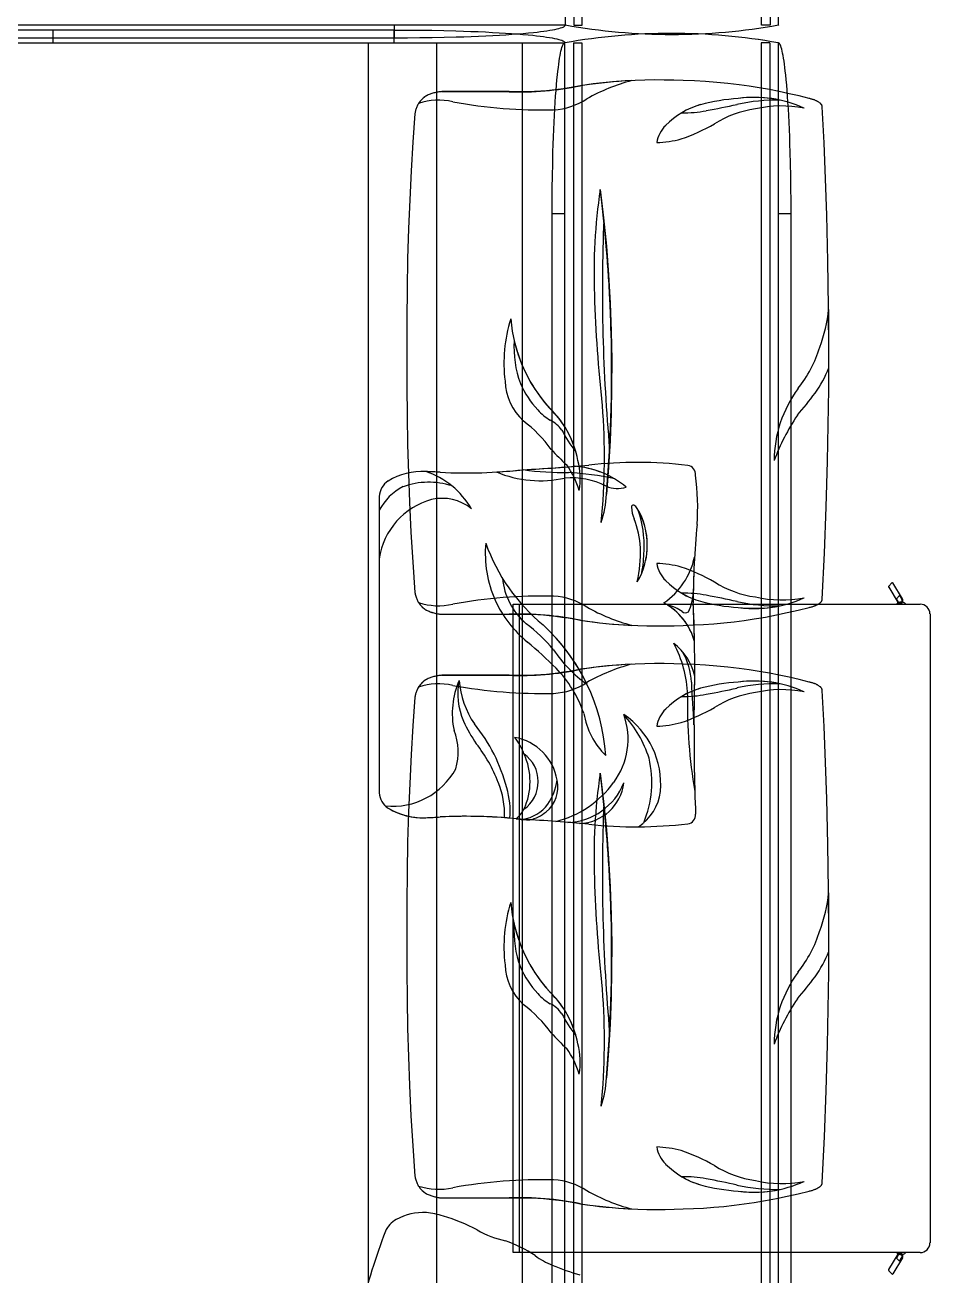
# Model space of a CAD drawing. Extents: x -120222 to -41942, y -19134 to 30932.
# Drawn here: x -96668 to -95607, y 5950 to 7415 of the extents above; entities that cross this region are included whole.
import ezdxf

# ---------------------------------------------------------------- set-up
doc = ezdxf.new("R2010")
doc.units = 0
doc.header["$LTSCALE"] = 150
doc.header["$MEASUREMENT"] = 0
doc.layers.get('0').update_dxf_attribs({"linetype": 'CONTINUOUS'})
doc.layers.add('_____', color=7, linetype='CONTINUOUS')

# ---------------------------------------------------------------- blocks, each defined once
blk = doc.blocks.new('____-463')
at = {"color": 1, "linetype": 'Continuous'}
for p, q in [((-102469.7, 3666.6), (-102469.7, 2866.6)), ((-102459.7, 3666.6), (-102459.7, 2866.6)), ((-102449.7, 2866.6), (-102449.7, 3666.6)), ((-102239.7, 2866.6), (-102239.7, 3666.6)), ((-102229.7, 3666.6), (-102229.7, 2866.6)), ((-102219.7, 2866.6), (-102219.7, 3666.6)), ((-102469.7, 2866.6), (-104569.7, 2866.6)), ((-102670.1, 2860.7), (-103070.1, 2860.7)), ((-103070.1, 2860.7), (-103070.1, 2845.7)), ((-102670.1, 2845.7), (-102670.1, 2860.7)), ((-102669.7, 2851.6), (-102669.7, 2866.6)), ((-102459.7, 2866.6), (-102449.7, 2866.6)), ((-102229.7, 2866.6), (-102239.7, 2866.6)), ((-104369.7, 2851.6), (-102669.7, 2851.6)), ((-103270.1, 2845.7), (-102470.1, 2845.7)), ((-102700.1, 745.7), (-102700.1, 2845.7)), ((-102700.1, 2845.7), (-102470.1, 2845.7)), ((-102620.1, 745.7), (-102620.1, 2845.7)), ((-102520.1, 2845.7), (-102520.1, 745.7)), ((-102470.1, 495.7), (-102470.1, 2845.7)), ((-102460.1, 2845.7), (-102460.1, 495.7)), ((-102460.1, 2845.7), (-102450.1, 2845.7)), ((-102450.1, 2845.7), (-102450.1, 495.7)), ((-102230.1, 2845.7), (-102240.1, 2845.7)), ((-102240.1, 2845.7), (-102240.1, 495.7)), ((-102230.1, 2845.7), (-102230.1, 495.7)), ((-102220.1, 2845.7), (-102220.1, 495.7)), ((-102614.5, 2788.5), (-102535.3, 2788.5)), ((-102485.1, 945.7), (-102485.1, 2645.7)), ((-102485.1, 2645.7), (-102470.1, 2645.7)), ((-102220.1, 2645.7), (-102205.1, 2645.7)), ((-102205.1, 695.7), (-102205.1, 2645.7)), ((-102161, 2533.3), (-102161, 2533.3)), ((-102160.8, 2464.7), (-102160.8, 2464.7)), ((-102197.7, 2409.1), (-102197.7, 2409.1)), ((-102633.2, 2343.2), (-102633.2, 2343.2)), ((-102687.8, 2314.1), (-102687.8, 1966.6)), ((-102318.2, 2242.8), (-102318.2, 2242.8)), ((-102086.8, 2212.7), (-102090.5, 2209)), ((-102074.6, 2194), (-102085.8, 2212.6)), ((-102319.6, 2201.6), (-102319.6, 2201.6)), ((-102090.7, 2208.4), (-102090.7, 2208.2)), ((-102090.6, 2207.6), (-102079.6, 2189.4)), ((-102090.6, 2207.6), (-102090.6, 2207.6)), ((-102090.5, 2209), (-102090.5, 2209)), ((-102081.5, 2194.1), (-102077.9, 2197.8)), ((-102077.9, 2197.8), (-102075.3, 2193.5)), ((-102530.6, 1427.7), (-102530.6, 2187.7)), ((-102530.6, 2187.7), (-102523.2, 2187.7)), ((-102523.2, 1427.7), (-102523.2, 2187.7)), ((-102523.2, 2187.7), (-102053.7, 2187.7)), ((-102079, 2190), (-102081.5, 2194.1)), ((-102075.7, 2189.9), (-102075.9, 2189.7)), ((-102075.4, 2188.9), (-102075.1, 2189.2)), ((-102614.5, 2175.9), (-102535.3, 2175.9)), ((-102259.7, 2182.9), (-102237.9, 2182.9)), ((-102042.2, 2176.3), (-102042.2, 1439.1)), ((-102614.5, 2104.4), (-102535.3, 2104.4)), ((-102680.4, 1951.2), (-102680, 1950.8)), ((-102680, 1950.8), (-102678.3, 1949.4)), ((-102678.3, 1949.4), (-102677.3, 1948.6)), ((-102677.3, 1948.6), (-102674.9, 1947.3)), ((-102674.9, 1947.3), (-102671.9, 1945.7)), ((-102671.9, 1945.7), (-102668.3, 1944)), ((-102668.3, 1944), (-102664.2, 1942.4)), ((-102664.2, 1942.4), (-102661, 1941.3)), ((-102661, 1941.3), (-102658.2, 1940.5)), ((-102658.2, 1940.5), (-102656, 1939.9)), ((-102656, 1939.9), (-102653.3, 1939.2)), ((-102653.3, 1939.2), (-102649.6, 1938.5)), ((-102649.6, 1938.5), (-102645.8, 1938)), ((-102645.8, 1938), (-102643.2, 1937.7)), ((-102643.2, 1937.7), (-102640.3, 1937.5)), ((-102640.3, 1937.5), (-102637.8, 1937.4)), ((-102637.8, 1937.4), (-102633.2, 1937.5)), ((-102616.1, 1938.3), (-102616.1, 1938.3)), ((-102160.8, 1780.7), (-102160.8, 1780.7)), ((-102197.7, 1725.1), (-102197.7, 1725.1)), ((-102042.2, 1600.7), (-102042.2, 1563.3)), ((-102614.5, 1491.8), (-102535.3, 1491.8)), ((-102523.2, 1427.7), (-102530.6, 1427.7)), ((-102053.7, 1427.7), (-102523.2, 1427.7)), ((-102090.6, 1407.8), (-102079.6, 1426)), ((-102074.6, 1421.4), (-102085.8, 1402.8)), ((-102079, 1425.4), (-102081.5, 1421.3)), ((-102081.5, 1421.3), (-102077.9, 1417.6)), ((-102077.9, 1417.6), (-102075.3, 1421.9)), ((-102075.7, 1425.5), (-102075.9, 1425.7)), ((-102075.4, 1426.5), (-102075.1, 1426.2)), ((-102090.7, 1407), (-102090.7, 1407.2)), ((-102086.8, 1402.7), (-102090.5, 1406.4)), ((-102090.5, 1406.4), (-102090.5, 1406.4))]:
    blk.add_line(p, q, dxfattribs=at)
for points in [[(-102470.2, 2866.7, 0), (-102469.7, 2866.6, 0)], [(-102219.2, 2866.7, 0), (-102219.7, 2866.6, 0)], [(-103070.1, 2860.7, 0), (-103085, 2860.7, 0), (-103099.7, 2860.6, 0), (-103114.1, 2860.4, 0)], [(-102670.1, 2860.7, 0), (-102655.1, 2860.7, 0), (-102640.4, 2860.6, 0), (-102626, 2860.4, 0), (-102611.8, 2860.1, 0), (-102598, 2859.7, 0), (-102589.1, 2859.5, 0), (-102580.3, 2859.1, 0), (-102571.7, 2858.8, 0), (-102563.2, 2858.4, 0), (-102555, 2858, 0), (-102547.2, 2857.6, 0), (-102539.8, 2857.1, 0), (-102532.6, 2856.6, 0), (-102525.9, 2856.1, 0), (-102519.4, 2855.6, 0), (-102513.3, 2855.1, 0), (-102507.5, 2854.5, 0), (-102503.2, 2854, 0), (-102499, 2853.5, 0), (-102495.2, 2853, 0), (-102491.5, 2852.5, 0), (-102488.2, 2852, 0), (-102485.1, 2851.5, 0), (-102482.3, 2850.9, 0), (-102479.7, 2850.4, 0), (-102477.4, 2849.8, 0), (-102475.5, 2849.2, 0), (-102473.8, 2848.7, 0), (-102472.7, 2848.2, 0), (-102471.7, 2847.7, 0), (-102471, 2847.2, 0), (-102470.5, 2846.7, 0), (-102470.2, 2846.2, 0), (-102470.1, 2845.7, 0)], [(-102669.7, 2851.6, 0), (-102654.7, 2851.6, 0), (-102640, 2851.8, 0), (-102625.6, 2852, 0), (-102611.5, 2852.2, 0), (-102597.6, 2852.6, 0), (-102588.7, 2852.9, 0), (-102580, 2853.2, 0), (-102571.3, 2853.5, 0), (-102562.8, 2853.9, 0), (-102554.7, 2854.3, 0), (-102546.9, 2854.8, 0), (-102539.4, 2855.2, 0), (-102532.3, 2855.7, 0), (-102525.5, 2856.2, 0), (-102519, 2856.7, 0), (-102512.9, 2857.3, 0), (-102507.1, 2857.9, 0), (-102502.8, 2858.3, 0), (-102498.7, 2858.8, 0), (-102494.8, 2859.3, 0), (-102491.2, 2859.8, 0), (-102487.8, 2860.4, 0), (-102484.8, 2860.9, 0), (-102481.9, 2861.4, 0), (-102479.3, 2862, 0), (-102477.1, 2862.5, 0), (-102475.1, 2863.1, 0), (-102473.5, 2863.7, 0), (-102472.3, 2864.1, 0), (-102471.4, 2864.6, 0), (-102470.6, 2865.1, 0), (-102470.1, 2865.6, 0), (-102469.8, 2866.1, 0), (-102469.7, 2866.6, 0)], [(-102485.1, 2645.7, 0), (-102485, 2660.7, 0), (-102484.9, 2675.4, 0), (-102484.7, 2689.8, 0), (-102484.4, 2704, 0), (-102484.1, 2717.8, 0), (-102483.8, 2726.7, 0), (-102483.5, 2735.5, 0), (-102483.1, 2744.1, 0), (-102482.7, 2752.6, 0), (-102482.3, 2760.7, 0), (-102481.9, 2768.5, 0), (-102481.4, 2776, 0), (-102481, 2783.1, 0), (-102480.5, 2789.9, 0), (-102479.9, 2796.4, 0), (-102479.4, 2802.5, 0), (-102478.8, 2808.3, 0), (-102478.3, 2812.6, 0), (-102477.8, 2816.7, 0), (-102477.3, 2820.6, 0), (-102476.8, 2824.3, 0), (-102476.3, 2827.6, 0), (-102475.8, 2830.7, 0), (-102475.2, 2833.5, 0), (-102474.7, 2836.1, 0), (-102474.1, 2838.4, 0), (-102473.6, 2840.3, 0), (-102473, 2842, 0), (-102472.5, 2843.1, 0), (-102472, 2844.1, 0), (-102471.5, 2844.8, 0), (-102471, 2845.3, 0), (-102470.6, 2845.6, 0), (-102470.1, 2845.7, 0)], [(-102205.1, 2645.7, 0), (-102205.1, 2660.7, 0), (-102205.2, 2675.4, 0), (-102205.4, 2689.8, 0), (-102205.7, 2704, 0), (-102206.1, 2717.8, 0), (-102206.3, 2726.7, 0), (-102206.6, 2735.5, 0), (-102207, 2744.1, 0), (-102207.4, 2752.6, 0), (-102207.8, 2760.7, 0), (-102208.2, 2768.5, 0), (-102208.7, 2776, 0), (-102209.1, 2783.1, 0), (-102209.6, 2789.9, 0), (-102210.2, 2796.4, 0), (-102210.7, 2802.5, 0), (-102211.3, 2808.3, 0), (-102211.8, 2812.6, 0), (-102212.3, 2816.7, 0), (-102212.8, 2820.6, 0), (-102213.3, 2824.3, 0), (-102213.8, 2827.6, 0), (-102214.3, 2830.7, 0), (-102214.9, 2833.5, 0), (-102215.4, 2836.1, 0), (-102216, 2838.4, 0), (-102216.5, 2840.3, 0), (-102217.1, 2842, 0), (-102217.6, 2843.1, 0), (-102218.1, 2844.1, 0), (-102218.6, 2844.8, 0), (-102219.1, 2845.3, 0), (-102219.6, 2845.6, 0), (-102220.1, 2845.7, 0)], [(-102331.4, 2801.4, 0), (-102342.6, 2801.9, 0), (-102353.9, 2802.1, 0), (-102365.2, 2802.2, 0), (-102376.5, 2802, 0), (-102387.8, 2801.6, 0), (-102399, 2801, 0), (-102409.6, 2800.3, 0), (-102420.2, 2799.3, 0), (-102430.8, 2798.2, 0), (-102441.4, 2796.9, 0), (-102451.9, 2795.4, 0)], [(-102184, 2780.4, 0), (-102195.5, 2783.4, 0), (-102207.1, 2786.1, 0), (-102218.8, 2788.6, 0), (-102230.5, 2790.9, 0), (-102242.3, 2792.9, 0), (-102254.1, 2794.8, 0), (-102266, 2796.4, 0), (-102279, 2798, 0), (-102292.1, 2799.2, 0), (-102305.2, 2800.2, 0), (-102318.3, 2801, 0), (-102331.4, 2801.4, 0)], [(-102614.5, 2788.5, 0), (-102615.7, 2788.4, 0), (-102616.9, 2788.2, 0), (-102618, 2788.1, 0), (-102619.2, 2787.9, 0), (-102620.3, 2787.7, 0), (-102621.5, 2787.4, 0), (-102622.6, 2787.2, 0), (-102623.7, 2786.9, 0), (-102624.8, 2786.6, 0), (-102626, 2786.2, 0), (-102627.1, 2785.8, 0), (-102628.2, 2785.4, 0), (-102629.3, 2785, 0), (-102630.4, 2784.6, 0), (-102631.5, 2784.1, 0), (-102632.5, 2783.6, 0)], [(-102535.3, 2788.5, 0), (-102579.7, 2788.5, 0), (-102614.5, 2788.5, 0)], [(-102451.9, 2795.4, 0), (-102458.5, 2794.1, 0), (-102465.1, 2793, 0), (-102471.7, 2791.9, 0), (-102478.3, 2791, 0), (-102485, 2790.2, 0), (-102491.7, 2789.6, 0), (-102498.4, 2789.1, 0), (-102505.8, 2788.6, 0), (-102513.2, 2788.4, 0), (-102520.5, 2788.2, 0), (-102527.9, 2788.3, 0), (-102535.3, 2788.5, 0)], [(-102632.5, 2783.6, 0), (-102633.5, 2783, 0), (-102634.4, 2782.4, 0), (-102635.3, 2781.7, 0), (-102636.1, 2781, 0), (-102637, 2780.2, 0), (-102637.8, 2779.4, 0), (-102638.6, 2778.6, 0), (-102639.3, 2777.8, 0), (-102640, 2777, 0), (-102640.6, 2776.1, 0), (-102641.2, 2775.2, 0), (-102641.8, 2774.3, 0), (-102642.4, 2773.4, 0), (-102642.9, 2772.5, 0), (-102643.3, 2771.5, 0), (-102643.8, 2770.6, 0), (-102644.2, 2769.6, 0), (-102644.5, 2768.6, 0), (-102644.8, 2767.6, 0), (-102645.1, 2766.7, 0), (-102645.3, 2765.7, 0), (-102645.5, 2764.8, 0), (-102645.7, 2763.8, 0), (-102645.8, 2762.9, 0)], [(-102168.5, 2770.6, 0), (-102168.5, 2771, 0), (-102168.6, 2771.4, 0), (-102168.7, 2771.8, 0), (-102168.8, 2772.1, 0), (-102168.9, 2772.5, 0), (-102169.1, 2772.9, 0), (-102169.4, 2773.3, 0), (-102169.7, 2773.6, 0), (-102170, 2774, 0), (-102170.3, 2774.4, 0), (-102170.7, 2774.7, 0), (-102171.1, 2775.1, 0), (-102171.6, 2775.5, 0), (-102172.1, 2775.8, 0), (-102172.6, 2776.2, 0), (-102173.2, 2776.5, 0), (-102173.7, 2776.8, 0), (-102174.2, 2777.1, 0), (-102174.7, 2777.4, 0), (-102175.2, 2777.7, 0), (-102175.8, 2777.9, 0), (-102176.4, 2778.2, 0), (-102177, 2778.5, 0), (-102177.7, 2778.7, 0), (-102178.3, 2778.9, 0), (-102179.1, 2779.2, 0), (-102179.8, 2779.4, 0), (-102180.6, 2779.6, 0), (-102181.4, 2779.8, 0), (-102182.2, 2780.1, 0), (-102183.1, 2780.3, 0), (-102184, 2780.4, 0)], [(-102160.8, 2482.2, 0), (-102161.1, 2536, 0), (-102161.9, 2589.9, 0), (-102163.2, 2643.8, 0), (-102164.7, 2686.1, 0), (-102166.4, 2728.4, 0), (-102168.5, 2770.6, 0)], [(-102645.8, 2762.9, 0), (-102648.2, 2729.2, 0), (-102650.3, 2695.5, 0), (-102652, 2661.8, 0), (-102653.4, 2628.1, 0), (-102654.4, 2592.7, 0), (-102655, 2557.3, 0), (-102655.3, 2522, 0)], [(-102428.7, 2673.6, 0), (-102424.8, 2640.4, 0), (-102421.5, 2607.2, 0), (-102419, 2573.9, 0), (-102417, 2540.6, 0), (-102415.8, 2507.3, 0), (-102415.2, 2474, 0), (-102415.3, 2442.5, 0), (-102415.9, 2411.1, 0), (-102417.1, 2379.6, 0), (-102418.9, 2348.1, 0), (-102421.3, 2316.6, 0)], [(-102655.3, 2522, 0), (-102655.3, 2477.4, 0), (-102655.3, 2442.4, 0)], [(-102168.5, 2193.7, 0), (-102165.9, 2247.5, 0), (-102163.8, 2301.4, 0), (-102162.3, 2355.2, 0), (-102161.5, 2397.5, 0), (-102160.9, 2439.9, 0), (-102160.8, 2482.2, 0)], [(-102655.3, 2442.4, 0), (-102655, 2408.6, 0), (-102654.5, 2374.9, 0), (-102653.5, 2341.1, 0), (-102652.2, 2307.4, 0), (-102650.5, 2272.1, 0), (-102648.3, 2236.8, 0), (-102645.8, 2201.5, 0)], [(-102645.8, 2201.5, 0), (-102645.7, 2200.4, 0), (-102645.5, 2199.3, 0), (-102645.2, 2198.2, 0), (-102644.9, 2197.1, 0), (-102644.6, 2196, 0), (-102644.2, 2194.9, 0), (-102643.8, 2193.9, 0), (-102643.4, 2192.9, 0), (-102642.9, 2192, 0), (-102642.4, 2191, 0), (-102641.9, 2190.1, 0), (-102641.3, 2189.2, 0), (-102640.7, 2188.3, 0), (-102640, 2187.5, 0), (-102639.4, 2186.7, 0), (-102638.7, 2185.9, 0), (-102637.9, 2185.1, 0), (-102637.2, 2184.4, 0), (-102636.4, 2183.6, 0), (-102635.7, 2183, 0), (-102634.9, 2182.4, 0), (-102634.1, 2181.8, 0), (-102633.3, 2181.3, 0), (-102632.5, 2180.8, 0)], [(-102331.4, 2162.9, 0), (-102319.5, 2163.4, 0), (-102307.6, 2164, 0), (-102295.7, 2164.8, 0), (-102283.8, 2165.9, 0), (-102271.9, 2167.2, 0), (-102260, 2168.7, 0), (-102248.2, 2170.5, 0), (-102235.2, 2172.6, 0), (-102222.3, 2175.1, 0), (-102209.5, 2177.8, 0), (-102196.7, 2180.7, 0), (-102184, 2183.9, 0)], [(-102184, 2183.9, 0), (-102183, 2184.1, 0), (-102182.1, 2184.3, 0), (-102181.2, 2184.6, 0), (-102180.4, 2184.8, 0), (-102179.6, 2185, 0), (-102178.8, 2185.3, 0), (-102178.1, 2185.5, 0), (-102177.4, 2185.8, 0), (-102176.8, 2186, 0), (-102176.1, 2186.3, 0), (-102175.6, 2186.5, 0), (-102175, 2186.8, 0), (-102174.5, 2187.1, 0), (-102173.9, 2187.4, 0), (-102173.5, 2187.7, 0), (-102173, 2187.9, 0), (-102172.6, 2188.2, 0), (-102172.1, 2188.5, 0), (-102171.8, 2188.8, 0), (-102171.4, 2189.1, 0), (-102170.9, 2189.4, 0), (-102170.5, 2189.8, 0), (-102170.2, 2190.2, 0), (-102169.8, 2190.5, 0), (-102169.5, 2190.9, 0), (-102169.3, 2191.3, 0), (-102169, 2191.7, 0), (-102168.9, 2192, 0), (-102168.7, 2192.3, 0), (-102168.6, 2192.7, 0), (-102168.5, 2193, 0), (-102168.5, 2193.4, 0), (-102168.5, 2193.7, 0)], [(-102632.5, 2180.8, 0), (-102631.5, 2180.3, 0), (-102630.4, 2179.8, 0), (-102629.3, 2179.4, 0), (-102628.2, 2178.9, 0), (-102627.1, 2178.5, 0), (-102626, 2178.2, 0), (-102624.9, 2177.8, 0), (-102623.8, 2177.5, 0), (-102622.7, 2177.2, 0), (-102621.5, 2176.9, 0), (-102620.3, 2176.7, 0), (-102619.2, 2176.5, 0), (-102618, 2176.3, 0), (-102616.9, 2176.1, 0), (-102615.7, 2176, 0), (-102614.5, 2175.9, 0)], [(-102614.5, 2175.9, 0), (-102570.1, 2175.9, 0), (-102535.3, 2175.9, 0)], [(-102535.3, 2175.9, 0), (-102528.6, 2176.1, 0), (-102521.9, 2176.1, 0), (-102515.2, 2176.1, 0), (-102508.5, 2175.9, 0), (-102501.7, 2175.5, 0), (-102495, 2175.1, 0), (-102488.4, 2174.5, 0), (-102481, 2173.7, 0), (-102473.7, 2172.7, 0), (-102466.4, 2171.6, 0), (-102459.1, 2170.4, 0), (-102451.9, 2169, 0)], [(-102451.9, 2169, 0), (-102440.7, 2167.4, 0), (-102429.5, 2166, 0), (-102418.3, 2164.8, 0), (-102407.1, 2163.9, 0), (-102395.8, 2163.1, 0), (-102384.5, 2162.6, 0), (-102373.9, 2162.3, 0), (-102363.3, 2162.2, 0), (-102352.6, 2162.3, 0), (-102342, 2162.5, 0), (-102331.4, 2162.9, 0)], [(-102451.9, 2111.4, 0), (-102458.5, 2110.1, 0), (-102465.1, 2108.9, 0), (-102471.7, 2107.9, 0), (-102478.3, 2107, 0), (-102485, 2106.2, 0), (-102491.7, 2105.5, 0), (-102498.4, 2105, 0), (-102505.8, 2104.6, 0), (-102513.2, 2104.3, 0), (-102520.5, 2104.2, 0), (-102527.9, 2104.2, 0), (-102535.3, 2104.4, 0)], [(-102331.4, 2117.4, 0), (-102342.6, 2117.8, 0), (-102353.9, 2118.1, 0), (-102365.2, 2118.1, 0), (-102376.5, 2118, 0), (-102387.8, 2117.6, 0), (-102399, 2117, 0), (-102409.6, 2116.2, 0), (-102420.2, 2115.3, 0), (-102430.8, 2114.2, 0), (-102441.4, 2112.9, 0), (-102451.9, 2111.4, 0)], [(-102184, 2096.4, 0), (-102195.5, 2099.3, 0), (-102207.1, 2102, 0), (-102218.8, 2104.5, 0), (-102230.5, 2106.8, 0), (-102242.3, 2108.9, 0), (-102254.1, 2110.7, 0), (-102266, 2112.4, 0), (-102279, 2113.9, 0), (-102292.1, 2115.2, 0), (-102305.2, 2116.2, 0), (-102318.3, 2116.9, 0), (-102331.4, 2117.4, 0)], [(-102632.5, 2099.5, 0), (-102633.5, 2098.9, 0), (-102634.4, 2098.3, 0), (-102635.3, 2097.6, 0), (-102636.1, 2096.9, 0), (-102637, 2096.2, 0), (-102637.8, 2095.4, 0), (-102638.6, 2094.5, 0), (-102639.3, 2093.7, 0), (-102640, 2092.9, 0), (-102640.6, 2092.1, 0), (-102641.2, 2091.2, 0), (-102641.8, 2090.3, 0), (-102642.4, 2089.4, 0), (-102642.9, 2088.4, 0), (-102643.3, 2087.5, 0), (-102643.8, 2086.5, 0), (-102644.2, 2085.5, 0), (-102644.5, 2084.5, 0), (-102644.8, 2083.6, 0), (-102645.1, 2082.6, 0), (-102645.3, 2081.7, 0), (-102645.5, 2080.7, 0), (-102645.7, 2079.8, 0), (-102645.8, 2078.8, 0)], [(-102614.5, 2104.4, 0), (-102615.7, 2104.3, 0), (-102616.9, 2104.2, 0), (-102618, 2104, 0), (-102619.2, 2103.8, 0), (-102620.3, 2103.6, 0), (-102621.5, 2103.4, 0), (-102622.6, 2103.1, 0), (-102623.7, 2102.8, 0), (-102624.8, 2102.5, 0), (-102626, 2102.2, 0), (-102627.1, 2101.8, 0), (-102628.2, 2101.4, 0), (-102629.3, 2101, 0), (-102630.4, 2100.5, 0), (-102631.5, 2100, 0), (-102632.5, 2099.5, 0)], [(-102535.3, 2104.4, 0), (-102579.7, 2104.4, 0), (-102614.5, 2104.4, 0)], [(-102168.5, 2086.6, 0), (-102168.5, 2087, 0), (-102168.6, 2087.3, 0), (-102168.7, 2087.7, 0), (-102168.8, 2088.1, 0), (-102168.9, 2088.5, 0), (-102169.1, 2088.8, 0), (-102169.4, 2089.2, 0), (-102169.7, 2089.6, 0), (-102170, 2089.9, 0), (-102170.3, 2090.3, 0), (-102170.7, 2090.7, 0), (-102171.1, 2091, 0), (-102171.6, 2091.4, 0), (-102172.1, 2091.8, 0), (-102172.6, 2092.1, 0), (-102173.2, 2092.5, 0), (-102173.7, 2092.8, 0), (-102174.2, 2093.1, 0), (-102174.7, 2093.3, 0), (-102175.2, 2093.6, 0), (-102175.8, 2093.9, 0), (-102176.4, 2094.2, 0), (-102177, 2094.4, 0), (-102177.7, 2094.7, 0), (-102178.3, 2094.9, 0), (-102179.1, 2095.1, 0), (-102179.8, 2095.4, 0), (-102180.6, 2095.6, 0), (-102181.4, 2095.8, 0), (-102182.2, 2096, 0), (-102183.1, 2096.2, 0), (-102184, 2096.4, 0)], [(-102160.8, 1798.1, 0), (-102161.1, 1852, 0), (-102161.9, 1905.9, 0), (-102163.2, 1959.7, 0), (-102164.7, 2002, 0), (-102166.4, 2044.3, 0), (-102168.5, 2086.6, 0)], [(-102645.8, 2078.8, 0), (-102648.2, 2045.1, 0), (-102650.3, 2011.5, 0), (-102652, 1977.7, 0), (-102653.4, 1944, 0), (-102654.4, 1908.7, 0), (-102655, 1873.3, 0), (-102655.3, 1837.9, 0)], [(-102428.7, 1989.6, 0), (-102424.8, 1956.4, 0), (-102421.5, 1923.1, 0), (-102419, 1889.8, 0), (-102417, 1856.6, 0), (-102415.8, 1823.3, 0), (-102415.2, 1789.9, 0), (-102415.3, 1758.5, 0), (-102415.9, 1727, 0), (-102417.1, 1695.5, 0), (-102418.9, 1664.1, 0), (-102421.3, 1632.5, 0)], [(-102655.3, 1837.9, 0), (-102655.3, 1793.4, 0), (-102655.3, 1758.3, 0)], [(-102168.5, 1509.7, 0), (-102165.9, 1563.5, 0), (-102163.8, 1617.3, 0), (-102162.3, 1671.2, 0), (-102161.5, 1713.5, 0), (-102160.9, 1755.8, 0), (-102160.8, 1798.1, 0)], [(-102655.3, 1758.3, 0), (-102655, 1724.6, 0), (-102654.5, 1690.8, 0), (-102653.5, 1657.1, 0), (-102652.2, 1623.4, 0), (-102650.5, 1588, 0), (-102648.3, 1552.7, 0), (-102645.8, 1517.5, 0)], [(-102645.8, 1517.5, 0), (-102645.7, 1516.4, 0), (-102645.5, 1515.3, 0), (-102645.2, 1514.2, 0), (-102644.9, 1513.1, 0), (-102644.6, 1512, 0), (-102644.2, 1510.9, 0), (-102643.8, 1509.8, 0), (-102643.4, 1508.9, 0), (-102642.9, 1507.9, 0), (-102642.4, 1507, 0), (-102641.9, 1506.1, 0), (-102641.3, 1505.2, 0), (-102640.7, 1504.3, 0), (-102640, 1503.4, 0), (-102639.4, 1502.6, 0), (-102638.7, 1501.8, 0), (-102637.9, 1501, 0), (-102637.2, 1500.3, 0), (-102636.4, 1499.6, 0), (-102635.7, 1499, 0), (-102634.9, 1498.4, 0), (-102634.1, 1497.8, 0), (-102633.3, 1497.2, 0), (-102632.5, 1496.7, 0)], [(-102184, 1499.9, 0), (-102183, 1500.1, 0), (-102182.1, 1500.3, 0), (-102181.2, 1500.5, 0), (-102180.4, 1500.7, 0), (-102179.6, 1501, 0), (-102178.8, 1501.2, 0), (-102178.1, 1501.5, 0), (-102177.4, 1501.7, 0), (-102176.8, 1502, 0), (-102176.1, 1502.2, 0), (-102175.6, 1502.5, 0), (-102175, 1502.8, 0), (-102174.5, 1503, 0), (-102173.9, 1503.3, 0), (-102173.5, 1503.6, 0), (-102173, 1503.9, 0), (-102172.6, 1504.2, 0), (-102172.1, 1504.5, 0), (-102171.8, 1504.7, 0), (-102171.4, 1505, 0), (-102170.9, 1505.4, 0), (-102170.5, 1505.7, 0), (-102170.2, 1506.1, 0), (-102169.8, 1506.5, 0), (-102169.5, 1506.9, 0), (-102169.3, 1507.2, 0), (-102169, 1507.6, 0), (-102168.9, 1507.9, 0), (-102168.7, 1508.3, 0), (-102168.6, 1508.6, 0), (-102168.5, 1509, 0), (-102168.5, 1509.3, 0), (-102168.5, 1509.7, 0)], [(-102632.5, 1496.7, 0), (-102631.5, 1496.2, 0), (-102630.4, 1495.8, 0), (-102629.3, 1495.3, 0), (-102628.2, 1494.9, 0), (-102627.1, 1494.5, 0), (-102626, 1494.1, 0), (-102624.9, 1493.8, 0), (-102623.8, 1493.5, 0), (-102622.7, 1493.2, 0), (-102621.5, 1492.9, 0), (-102620.3, 1492.7, 0), (-102619.2, 1492.4, 0), (-102618, 1492.3, 0), (-102616.9, 1492.1, 0), (-102615.7, 1492, 0), (-102614.5, 1491.8, 0)], [(-102331.4, 1478.9, 0), (-102319.5, 1479.3, 0), (-102307.6, 1479.9, 0), (-102295.7, 1480.8, 0), (-102283.8, 1481.9, 0), (-102271.9, 1483.2, 0), (-102260, 1484.7, 0), (-102248.2, 1486.4, 0), (-102235.2, 1488.6, 0), (-102222.3, 1491, 0), (-102209.5, 1493.7, 0), (-102196.7, 1496.7, 0), (-102184, 1499.9, 0)], [(-102614.5, 1491.8, 0), (-102570.1, 1491.8, 0), (-102535.3, 1491.8, 0)], [(-102535.3, 1491.8, 0), (-102528.6, 1492, 0), (-102521.9, 1492.1, 0), (-102515.2, 1492, 0), (-102508.5, 1491.8, 0), (-102501.7, 1491.5, 0), (-102495, 1491, 0), (-102488.4, 1490.4, 0), (-102481, 1489.6, 0), (-102473.7, 1488.7, 0), (-102466.4, 1487.6, 0), (-102459.1, 1486.3, 0), (-102451.9, 1484.9, 0)], [(-102451.9, 1484.9, 0), (-102440.7, 1483.3, 0), (-102429.5, 1482, 0), (-102418.3, 1480.8, 0), (-102407.1, 1479.8, 0), (-102395.8, 1479.1, 0), (-102384.5, 1478.6, 0), (-102373.9, 1478.3, 0), (-102363.3, 1478.1, 0), (-102352.6, 1478.2, 0), (-102342, 1478.5, 0), (-102331.4, 1478.9, 0)]]:
    blk.add_polyline3d(points, dxfattribs=at)
for centre, radius, start, end in [((-102344.7, 3562.8), 707.3, 259.8213, 280.1787), ((-102344.7, 3562.8), 707.3, 259.8213, 280.1787), ((-102345.1, 2149.5), 707.3, 79.8213, 100.1787), ((-102345.1, 2149.5), 707.3, 79.8214, 100.1786), ((-102361.8, 2199.4), 602.8, 92.8524, 98.5958), ((-102337.2, 2592.3), 216.1, 104.6257, 119.7269), ((-102610.5, 2738.1), 50.6, 94.5384, 115.7891), ((-102522.5, 3139), 350.8, 267.9109, 281.6088), ((-102617.5, 2759.2), 28.6, 121.6086, 147.255), ((-102618.1, 2703.8), 74.7, 77.0582, 108.3028), ((-102496.1, 3360.6), 593.5, 259.7856, 271.2318), ((-102487.5, 2846.4), 79.2, 273.0063, 303.0246), ((-102285.4, 2683.6), 93.3, 105.9294, 135.5684), ((-102285.4, 2683.6), 93.3, 105.9294, 135.5684), ((-102285.1, 2682.9), 94, 105.9894, 120.7306), ((-102250.4, 2544.7), 236.4, 94.0292, 104.8551), ((-102250.4, 2544.7), 236.4, 94.0292, 104.8551), ((-102497.6, 3809.2), 1060.7, 280.4972, 282.4817), ((-102222.1, 2561.5), 217, 88.8653, 102.3273), ((-102248.2, 2639.9), 141.9, 77.6122, 97.6023), ((-102248.2, 2640.2), 141.6, 65.6888, 97.6192), ((-102215.8, 2633.6), 138.1, 79.1689, 102.9898), ((-102330.7, 2899.5), 135.9, 268.9689, 281.158), ((-102229.9, 2647.4), 122, 98.0051, 122.1871), ((-102326.1, 2722.4), 37, 134.4164, 170.1018), ((-102407.9, 2949.5), 228.7, 288.8768, 299.6074), ((-102366.5, 2853.8), 125.1, 271.8341, 285.1292), ((-101786.1, 2576.2), 649.9, 171.3748, 182.292), ((-104121.8, 2460.2), 1706.5, 355.1726, 7.1847), ((-100367.5, 2556.3), 2058.7, 177.7201, 185.2118), ((-104129, 2460), 1713.7, 356.9645, 5.9674), ((-100899.2, 2595.3), 1537, 181.682, 186.52), ((-102365.3, 2470.1), 176.2, 162.829, 186.8486), ((-102356.2, 2537.1), 178, 184.8157, 222.3045), ((-102335.3, 2550.9), 175.2, 339.3564, 354.2376), ((-107062.2, 2482.4), 4901.5, 359.7929, 0.5946), ((-102403.2, 2489.3), 126.6, 176.7475, 199.7755), ((-102355.6, 2537.4), 178.7, 193.2535, 222.2618), ((-102310, 2530.5), 144.6, 321.4318, 343.3737), ((-102289.8, 2515.6), 138.7, 324.512, 338.478), ((-102472.3, 2452.2), 68, 182.5951, 226.816), ((-102412.8, 2496.2), 120.3, 204.4215, 222.2194), ((-102082, 2355.4), 142.9, 143.5218, 179.7537), ((-102673, 2811.4), 622.7, 319.7585, 322.8194), ((-103201.4, 2359.4), 777.6, 354.3924, 4.5289), ((-102452.4, 2460.7), 67.1, 222.5212, 238.466), ((-102565.4, 2335.9), 112.4, 15.8267, 46.3721), ((-102565.2, 2336.1), 112.1, 10.3988, 46.4031), ((-102504.4, 2369.4), 38, 36.0226, 63.6396), ((-101989.9, 2269.2), 250.5, 146.0501, 159.7344), ((-102618.3, 2271.9), 164.2, 36.3544, 52.7145), ((-102362.8, 2445.6), 123.2, 205.8898, 219.9229), ((-102322.3, 2513.3), 218.1, 221.3282, 228.0806), ((-102585.9, 2935.5), 593.9, 267.085, 276.458), ((-102585.9, 2935.5), 593.9, 273.4358, 276.458), ((-102597.2, 3980.9), 1637.4, 272.7348, 275.4364), ((-102597.2, 3980.9), 1637.4, 272.7348, 274.8452), ((-102597.2, 3980.9), 1637.4, 272.7348, 274.8452), ((-102471.4, 2675.8), 333.8, 261.7734, 270.944), ((-102546.7, 2293.9), 97.2, 16.1228, 35.9674), ((-102466.1, 2243.9), 105.7, 50.0897, 86.1404), ((-102466.1, 2243.9), 105.7, 50.0897, 86.1404), ((-102466.1, 2243.9), 105.7, 59.2461, 86.1404), ((-102542.8, 2334.4), 90.6, 351.4311, 13.9827), ((-102386.3, 1839.2), 514.7, 83.2824, 96.2237), ((-102327.3, 2340.1), 10.3, 353.2677, 83.4934), ((-102663.7, 2312.1), 24.2, 124.128, 175.1445), ((-102636.5, 2263.4), 79.9, 87.653, 120.699), ((-102636.5, 2263.4), 79.9, 87.653, 120.699), ((-102629.8, 2242.1), 88.6, 71.9915, 109.8007), ((-102663.7, 2251.1), 97, 30.0912, 71.7051), ((-102663.7, 2251.1), 97, 30.0912, 71.7051), ((-102689.4, 1024.5), 1319.9, 86.8174, 87.5596), ((-102663.7, 2251.1), 97, 50.8982, 71.7051), ((-102499, 2465.8), 133.4, 247.3543, 282.3725), ((-102462.6, 2246.4), 89.5, 62.8819, 94.953), ((-102485.2, 1994.6), 347.9, 77.8536, 86.8101), ((-102593.9, 2301.4), 279.4, 355.8479, 7.7212), ((-102629.4, 2266.8), 66.1, 117.3988, 151.9663), ((-102558.7, 2325), 137.6, 342.3907, 356.4995), ((-102408.6, 2359.2), 35.8, 248.2643, 286.8445), ((-102603.5, 2228.4), 85.2, 105.551, 171.4631), ((-102614.1, 2257), 54.8, 51.1291, 102.9095), ((-102390, 2302), 1.97, 74.6505, 197.6878), ((-102359.8, 2301.3), 32.1, 179.9108, 204.9684), ((-102392.8, 2296), 8.56, 27.7639, 67.1451), ((-102492.6, 2247.4), 111.3, 3.285, 21.2726), ((-102458.2, 2257), 84.7, 329.5002, 30.4998), ((-102458.2, 2257), 84.7, 329.5002, 30.4998), ((-102458.2, 2257), 84.7, 337.5787, 28.906), ((-102512.9, 2255.3), 135.7, 357.9213, 18.3144), ((-101377.3, 2189.1), 942.4, 174.3986, 179.9886), ((-102424.6, 2247.6), 138.8, 175.1681, 203.4791), ((-102354.9, 2333.6), 220.9, 199.6391, 230.4169), ((-102354.9, 2333.6), 220.9, 199.6391, 230.4169), ((-102558.1, 2250.3), 176.6, 348.1188, 1.1141), ((-102558.8, 2256), 181.6, 350.0736, 358.2369), ((-102401.7, 2260.1), 85.2, 303.9064, 348.3254), ((-101377.3, 2189.1), 942.4, 176.7335, 179.9886), ((-102366.5, 2110.5), 125.1, 74.8708, 88.1659), ((-102326.1, 2241.9), 37, 189.8982, 225.5836), ((-102407.9, 2014.9), 228.7, 60.3926, 71.1232), ((-102464, 2225.7), 79.7, 185.3268, 229.7553), ((-102285.4, 2280.8), 93.3, 224.4316, 254.0706), ((-102229.9, 2317), 122, 237.8129, 261.9949), ((-102086.4, 2212.3), 0.614, 81.3409, 136.0599), ((-102086.4, 2212.2), 0.678, 31.1385, 81.3409), ((-102285.1, 2281.5), 94, 239.2694, 254.0106), ((-102330.7, 2064.8), 135.9, 78.842, 91.0311), ((-102375.9, 2203.8), 56.3, 333.8232, 357.7817), ((-101377.3, 2189.1), 942.4, 179.2436, 179.9886), ((-102497.6, 1155.2), 1060.7, 77.5183, 79.5028), ((-102089.7, 2208.3), 1, 136.0599, 174.9331), ((-102089.7, 2208.1), 1, 174.9331, 211.1385), ((-102618.1, 2260.6), 74.7, 251.6972, 282.9418), ((-102617.5, 2205.1), 28.6, 212.745, 238.3914), ((-102496.1, 1603.7), 593.5, 88.7682, 100.2144), ((-102425.9, 2250.9), 139, 204.9064, 230.6815), ((-102487.5, 2118), 79.2, 56.9754, 86.9937), ((-102337.2, 2372.1), 216.1, 240.2731, 255.3743), ((-102389.7, 2124.2), 74.2, 15.3471, 61.3199), ((-102389.7, 2124.2), 74.2, 15.3471, 61.3199), ((-102389.7, 2124.2), 74.2, 15.3471, 57.3607), ((-102358.6, 2143.4), 44.2, 53.8814, 78.3744), ((-103901, 2112.6), 1583.1, 1.1314, 2.7772), ((-103901, 2112.6), 1583.1, 0.496, 2.7772), ((-102250.4, 2419.6), 236.4, 255.1449, 265.9708), ((-102250.4, 2419.6), 236.4, 255.1449, 265.9708), ((-102222.1, 2402.8), 217, 257.6727, 271.1347), ((-102248.2, 2324.2), 141.6, 262.3808, 294.3112), ((-102248.2, 2324.5), 141.9, 262.3977, 282.3878), ((-102215.8, 2330.8), 138.1, 257.0102, 280.8311), ((-102076.1, 2183), 7.16, 41.3499, 138.6501), ((-102077.3, 2190.7), 2.65, 211.1385, 316.0599), ((-102077.3, 2191), 1.99, 211.1385, 316.0599), ((-102077.8, 2192), 3, 316.0599, 31.1385), ((-102078, 2191.9), 4, 316.0599, 31.1385), ((-102053.7, 2176.3), 11.4, 0, 90), ((-102610.5, 2226.3), 50.6, 244.2109, 265.4616), ((-102522.5, 1825.3), 350.8, 78.3912, 92.0891), ((-102361.8, 2765), 602.8, 261.4042, 267.1476), ((-102328.9, 2183.2), 5.49, 227.4466, 309.3711), ((-102621.1, 2022), 177.6, 39.2273, 53.5223), ((-102650.9, 1994.6), 229.3, 25.6769, 47.4049), ((-102650.9, 1994.6), 229.3, 3.9488, 47.4049), ((-102815, 1779), 472.6, 44.9365, 50.4311), ((-102383.1, 2088.7), 66.8, 12.6092, 52.6593), ((-102460, 2078.1), 133.6, 1.3898, 28.5037), ((-102383.1, 2088.7), 66.8, 12.6092, 52.6593), ((-102350.8, 2223.8), 160, 213.997, 234.2891), ((-102407.4, 2090.3), 85.9, 3.947, 29.0098), ((-105121.9, 2117.8), 2804, 358.5378, 0.1747), ((-102522.5, 2455), 350.8, 267.9109, 281.6088), ((-102582.4, 2013.9), 142, 18.8748, 44.1591), ((-102361.8, 1515.3), 602.8, 92.8524, 98.5958), ((-102337.2, 1908.3), 216.1, 104.6257, 119.7269), ((-102617.5, 2075.2), 28.6, 121.6086, 147.255), ((-102610.5, 2054), 50.6, 94.5384, 115.7891), ((-102505.2, 2059.8), 96.9, 156.6026, 192.0074), ((-102514.3, 2082.9), 81.3, 169.0175, 203.32), ((-102489.8, 2106.5), 104.6, 184.4584, 214.4217), ((-102489.8, 2106.5), 104.6, 184.4584, 214.4217), ((-102489.8, 2106.5), 104.6, 184.4584, 214.4217), ((-102487.5, 2162.3), 79.2, 273.0063, 303.0246), ((-101511.6, 2117.2), 810.4, 181.4847, 185.0273), ((-105121.9, 2117.8), 2804, 358.5378, 359.7045), ((-102250.4, 1860.7), 236.4, 94.0292, 104.8551), ((-102250.4, 1860.7), 236.4, 94.0292, 104.8551), ((-102248.2, 1955.8), 141.9, 77.6122, 97.6023), ((-102248.2, 1956.1), 141.6, 65.6888, 97.6192), ((-102618.1, 2019.7), 74.7, 77.0582, 108.3028), ((-102496.1, 2676.6), 593.5, 259.7856, 271.2318), ((-102285.4, 1999.5), 93.3, 105.9294, 135.5684), ((-102285.1, 1998.8), 94, 105.9894, 120.7306), ((-102330.7, 2215.5), 135.9, 268.9689, 281.158), ((-101709.7, 2070.8), 616.8, 179.0246, 189.5931), ((-102497.6, 3125.1), 1060.7, 280.4972, 282.4817), ((-102229.9, 1963.3), 122, 98.0051, 122.1871), ((-102222.1, 1877.5), 217, 88.8653, 102.3273), ((-102215.8, 1949.5), 138.1, 79.1689, 102.9898), ((-102407.9, 2265.4), 228.7, 288.8768, 299.6074), ((-102360.6, 2073.9), 88.5, 189.1757, 225.9722), ((-102481.9, 2029.7), 85.8, 323.5376, 19.54), ((-102455.6, 1977.1), 97.8, 354.8911, 56.1838), ((-102455.6, 1977.1), 97.8, 354.8911, 56.1838), ((-102503.6, 1964.7), 138.8, 17.8016, 42.3941), ((-102326.1, 2038.4), 37, 134.4164, 170.1018), ((-102665.3, 2014.2), 70.1, 343.7993, 21.2903), ((-102432.5, 2121.8), 171.9, 204.4304, 214.5926), ((-102731.3, 1921.6), 199.7, 14.7174, 39.0223), ((-102731.3, 1921.6), 199.7, 14.7174, 39.0223), ((-102366.5, 2169.8), 125.1, 271.8341, 285.1292), ((-100073.3, 2032.7), 2245.5, 179.6555, 181.6506), ((-100073.3, 2032.7), 2245.5, 179.6555, 182.32), ((-102705.3, 1920.1), 167.6, 20.5416, 38.4018), ((-102539.9, 1971), 61.6, 9.6268, 79.8059), ((-102595, 1981.9), 82.7, 21.575, 36.9943), ((-102587.9, 1979.8), 77, 335.0281, 24.9719), ((-102587.9, 1979.8), 77, 335.0281, 24.9719), ((-102541.4, 1979.8), 40, 305.6264, 54.3736), ((-102672.2, 2035.5), 84.7, 264.4312, 331.1943), ((-102491.2, 1978.9), 123, 337.4048, 13.2752), ((-102634.5, 1942.1), 93.7, 357.1537, 23.1514), ((-102516.3, 1973.6), 38, 309.5816, 11.7004), ((-102549.2, 1992.2), 70.9, 326.6456, 351.2063), ((-102510.3, 2049.9), 120.6, 284.2487, 323.7891), ((-102469.2, 2005.1), 73.2, 272.0461, 338.5197), ((-102454.3, 1984.3), 53.5, 271.2931, 353.5913), ((-101786.1, 1892.1), 649.9, 171.3748, 182.292), ((-104121.8, 1776.2), 1706.5, 355.1726, 7.1847), ((-102663.7, 1968.6), 24.2, 184.8555, 235.872), ((-102636.5, 1944.2), 102.3, 355.8981, 15.973), ((-102636.5, 1944.2), 102.3, 355.8981, 15.973), ((-102415.7, 1975.5), 58.1, 303.0146, 352.914), ((-102636.5, 2017.3), 79.9, 239.301, 272.347), ((-102528.1, 1982.8), 48.2, 280.5617, 322.1795), ((-100367.5, 1872.3), 2058.7, 177.7201, 185.2118), ((-104129, 1776), 1713.7, 356.9645, 5.9674), ((-102689.4, 3256.2), 1319.9, 272.4404, 273.1826), ((-102689.4, 3256.2), 1319.9, 272.4404, 273.1826), ((-102585.9, 1345.2), 593.9, 85.0267, 92.915), ((-102585.9, 1345.2), 593.9, 83.542, 92.915), ((-102585.9, 1345.2), 593.9, 85.0267, 85.6567), ((-102550.8, 1965.1), 37.2, 309.1752, 331.5618), ((-102507.7, 2081.7), 146.8, 262.3282, 268.6956), ((-102597.2, 299.8), 1637.4, 84.5636, 87.2652), ((-102597.2, 299.8), 1637.4, 86.9834, 87.2652), ((-102521.9, 1980.5), 46.9, 283.3357, 309.4293), ((-102521.9, 1980.5), 46.9, 283.3357, 309.4293), ((-102327.3, 1940.6), 10.3, 276.5066, 6.7323), ((-102597.2, 299.8), 1637.4, 84.5636, 85.9144), ((-102597.2, 299.8), 1637.4, 84.948, 85.4245), ((-102386.3, 2441.5), 514.7, 263.7763, 276.7176), ((-102386.3, 2441.5), 514.7, 263.7763, 270.247), ((-100899.2, 1911.2), 1537, 181.682, 186.52), ((-102335.3, 1866.8), 175.2, 339.3564, 354.2376), ((-107062.2, 1798.4), 4901.5, 359.7929, 0.5946), ((-102365.3, 1786.1), 176.2, 162.829, 186.8486), ((-102356.2, 1853), 178, 184.8157, 222.3045), ((-102356.2, 1853), 178, 184.8157, 222.3045), ((-102403.2, 1805.2), 126.6, 176.7475, 199.7755), ((-102355.6, 1853.4), 178.7, 193.2535, 222.2618), ((-102310, 1846.5), 144.6, 321.4318, 343.3737), ((-102289.8, 1831.6), 138.7, 324.512, 338.478), ((-102472.3, 1768.1), 68, 182.5951, 226.816), ((-102412.8, 1812.1), 120.3, 204.4215, 222.2194), ((-102082, 1671.3), 142.9, 143.5218, 179.7537), ((-102673, 2127.3), 622.7, 319.7585, 322.8194), ((-102452.4, 1776.6), 67.1, 222.5212, 238.466), ((-102565.4, 1651.8), 112.4, 15.8267, 46.3721), ((-102565.2, 1652), 112.1, 10.3988, 46.4031), ((-103201.4, 1675.3), 777.6, 354.3924, 4.5289), ((-102618.3, 1587.9), 164.2, 36.3544, 52.7145), ((-102504.4, 1685.4), 38, 36.0226, 63.6396), ((-101989.9, 1585.2), 250.5, 146.0501, 159.7344), ((-102362.8, 1761.5), 123.2, 205.8898, 219.9229), ((-102322.3, 1829.3), 218.1, 221.3282, 228.0806), ((-102542.8, 1650.4), 90.6, 351.4311, 13.9827), ((-102546.7, 1609.9), 97.2, 16.1228, 35.9674), ((-102558.7, 1640.9), 137.6, 342.3907, 356.4995), ((-102366.5, 1426.5), 125.1, 74.8708, 88.1659), ((-102326.1, 1557.9), 37, 189.8982, 225.5836), ((-102407.9, 1330.9), 228.7, 60.3926, 71.1232), ((-102285.4, 1596.8), 93.3, 224.4316, 254.0706), ((-102229.9, 1633), 122, 237.8129, 261.9949), ((-102496.1, 919.7), 593.5, 88.7682, 100.2144), ((-102487.5, 1433.9), 79.2, 56.9754, 86.9937), ((-102330.7, 1380.8), 135.9, 78.842, 91.0311), ((-102285.1, 1597.5), 94, 239.2694, 254.0106), ((-102497.6, 471.2), 1060.7, 77.5183, 79.5028), ((-102248.2, 1640.2), 141.6, 262.3808, 294.3112), ((-102215.8, 1646.7), 138.1, 257.0102, 280.8311), ((-102618.1, 1576.6), 74.7, 251.6972, 282.9418), ((-102617.5, 1521.1), 28.6, 212.745, 238.3914), ((-102610.5, 1542.3), 50.6, 244.2109, 265.4616), ((-102337.2, 1688), 216.1, 240.2731, 255.3743), ((-102250.4, 1735.6), 236.4, 255.1449, 265.9708), ((-102250.4, 1735.6), 236.4, 255.1449, 265.9708), ((-102222.1, 1718.8), 217, 257.6727, 271.1347), ((-102248.2, 1640.4), 141.9, 262.3977, 282.3878), ((-102522.5, 1141.3), 350.8, 78.3912, 92.0891), ((-102361.8, 2080.9), 602.8, 261.4042, 267.1476), ((-102655, 1441.8), 27.7, 117.4232, 156.6026), ((-102636.2, 1410.8), 63.9, 86.6793, 119.5476), ((-102642.1, 1374.8), 100.2, 72.8489, 84.5312), ((-102679.5, 1249.8), 230.7, 62.5132, 73.1359), ((-101675.4, 1081.1), 1071.6, 159.7021, 164.8876), ((-102515.9, 1551.4), 112.5, 239.5333, 257.7385), ((-102604.2, 1267.9), 185.2, 57.5538, 69.6493), ((-102053.7, 1439.1), 11.4, 270, 360), ((-102448.7, 1500.9), 95.1, 233.8177, 247.6272), ((-102076.1, 1432.4), 7.16, 221.3499, 318.6501), ((-102077.3, 1424.7), 2.65, 43.9401, 148.8615), ((-102077.3, 1424.3), 1.99, 43.9401, 148.8615), ((-102077.8, 1423.4), 3, 328.8615, 43.9401), ((-102078, 1423.5), 4, 328.8615, 43.9401), ((-102312.8, 1845.5), 465.5, 248.305, 252.5299), ((-102089.7, 1407.3), 1, 148.8615, 185.0669), ((-102089.7, 1407.1), 1, 185.0669, 223.9401), ((-102086.4, 1403.1), 0.614, 223.9401, 278.6591), ((-102086.4, 1403.2), 0.678, 278.6591, 328.8615)]:
    blk.add_arc(centre, radius, start, end, dxfattribs=at)

msp = doc.modelspace()

# ---------------------------------------------------------------- block references
at = {"layer": '_____', "color": 0}
msp.add_blockref('____-463', (6435.10495, 4548.69799), dxfattribs=at)

doc.saveas('drawing.dxf')
